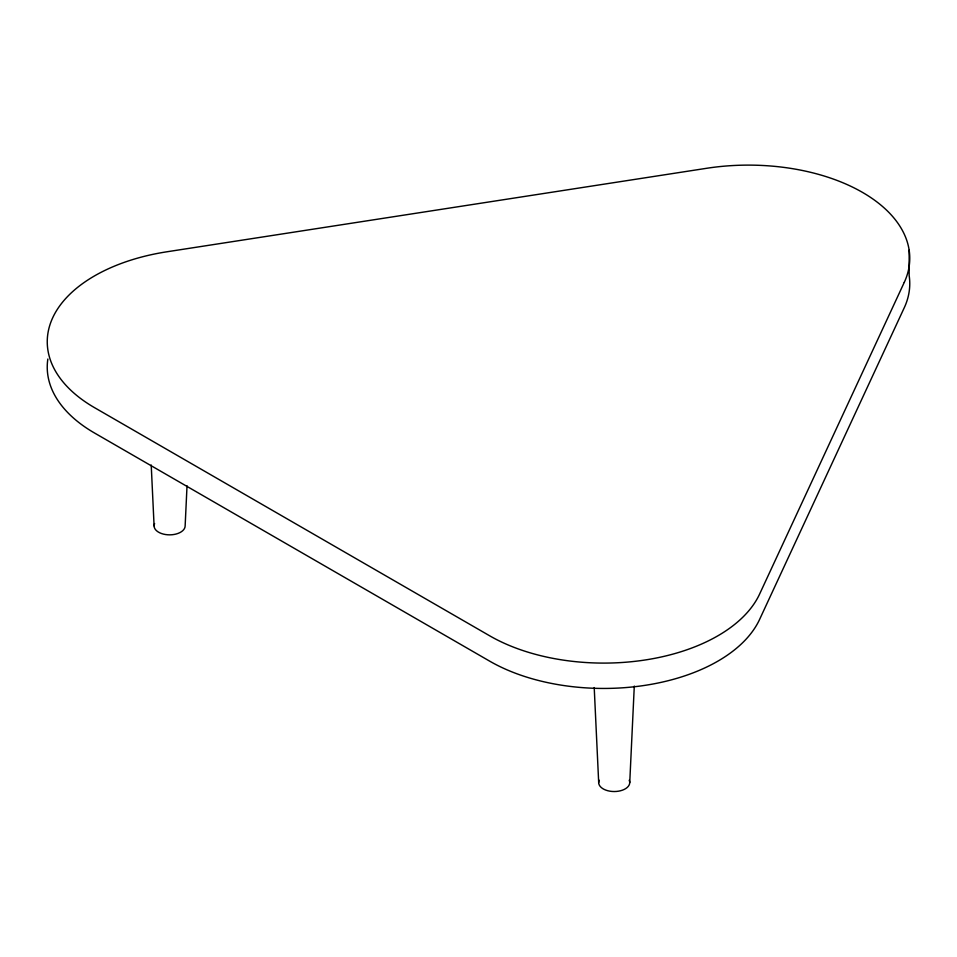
<?xml version="1.0" encoding="UTF-8"?>
<svg xmlns="http://www.w3.org/2000/svg" width="957" height="957" viewBox="0 0 957 957"><rect width="100%" height="100%" fill="white"/><g stroke="black" fill="none" stroke-linecap="round" stroke-linejoin="round"><path stroke-width="1.44" d="M187.022 485.797L185.144 525.883A15.527 8.96 0 0 1 167.583 534.772A15.527 8.96 0 0 1 154.615 523.563M629.742 782.575L634.288 686.073M594.213 687.557L598.687 782.575M151.218 465.018L154.089 525.883M909.15 250.136L909.15 275.496A161.338 93.152 0 0 1 904.269 307.723L759.619 619.394A161.338 93.152 0 0 1 489.685 661.155L94.492 432.995A161.338 93.152 0 0 1 47.85 359.007M629.204 780.254A15.527 8.96 0 0 1 614.215 791.535A15.527 8.96 0 0 1 599.214 780.254M904.269 282.363L759.619 594.046A161.338 93.152 0 0 1 489.685 635.807L94.492 407.634A161.338 93.152 0 0 1 166.817 251.799L706.673 168.288A161.338 93.152 0 0 1 904.269 282.363"/></g></svg>
